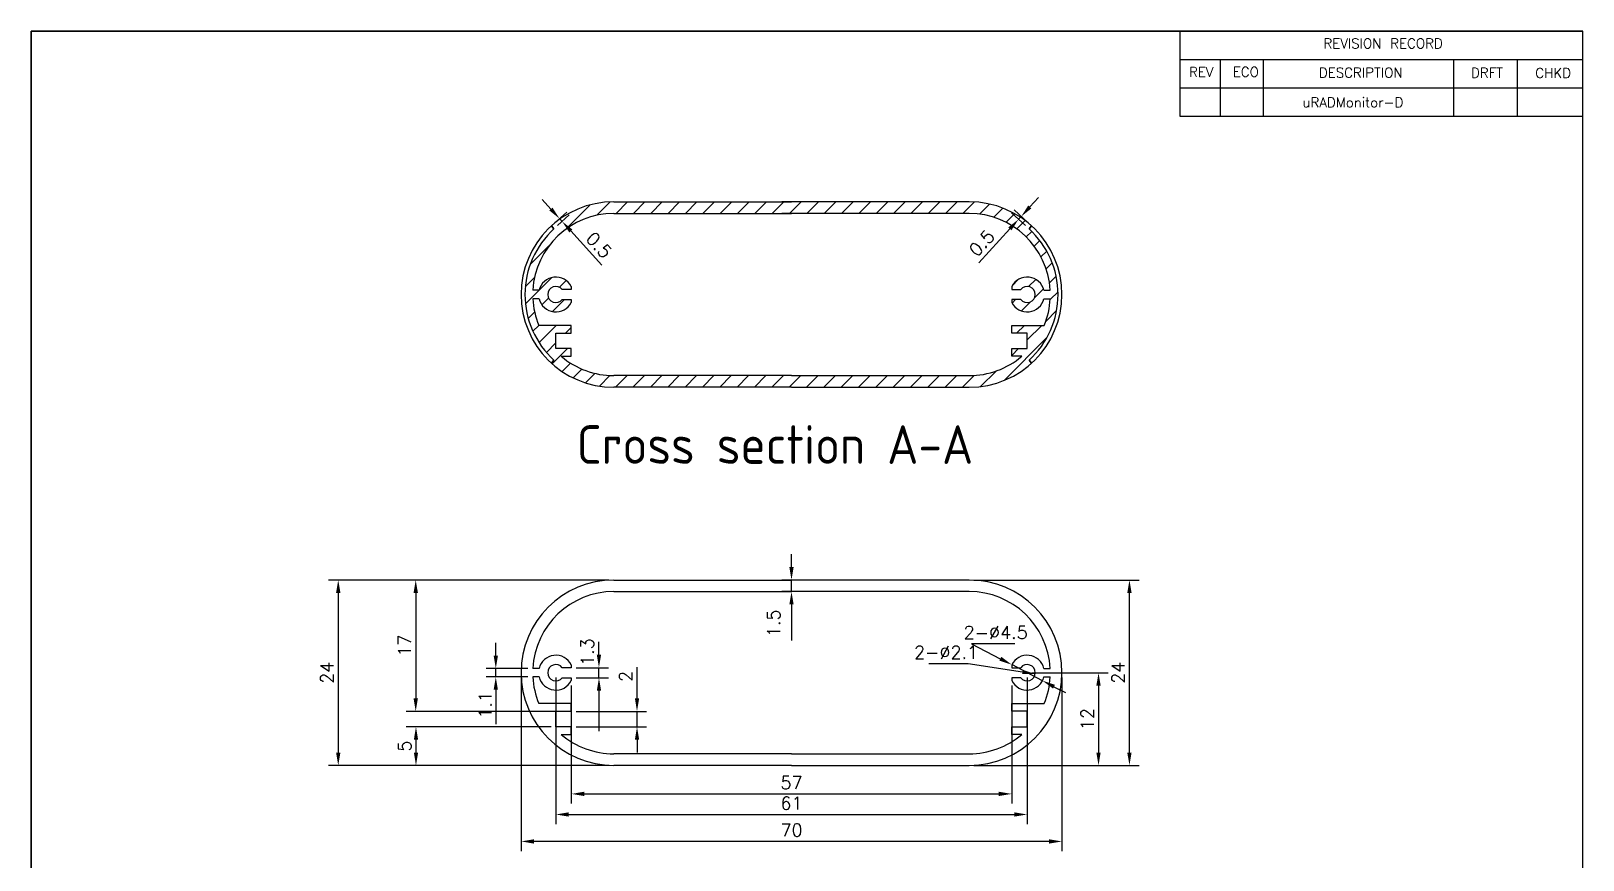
# Model space of a CAD drawing. Header units: millimetres. Extents: x 207 to 635, y 135 to 813.
# Drawn here: x 206.5 to 407.4, y 705.9 to 813.2 of the extents above; entities that cross this region are included whole.
import ezdxf

# ---------------------------------------------------------------- set-up
doc = ezdxf.new("R2010")
doc.units = ezdxf.units.MM
for name, color, linetype, lineweight in [('Callout', 3, 'Continuous', 0), ('CAXA0', 7, 'Continuous', 70), ('Draw', 7, 'Continuous', 35)]:
    doc.layers.add(name, color=color, linetype=linetype, lineweight=lineweight)
doc.styles.add('ADESK2', font='romans')
doc.styles.get("Standard").update_dxf_attribs({"font": 'txt.shx'})
doc.styles.add('字母与数字', font='isocp.shx', dxfattribs={"height": 0.96, "bigfont": '@extfont2.shx'})
doc.dimstyles.new('ISO-25', dxfattribs={"dimtxt": 2.5, "dimasz": 2, "dimexe": 1.25, "dimexo": 0.625, "dimtad": 1, "dimdsep": 46, "dimtxsty": 'Standard', "dimcen": 2.5, "dimclrt": 256, "dimadec": 0, "dimazin": 0, "dimtfac": 1, "dimtmove": 0, "dimatfit": 3, "dimfxl": 1, "dimarcsym": 0})

# ---------------------------------------------------------------- blocks, each defined once
blk = doc.blocks.new('*D18')
at = {"layer": 'Callout', "color": 0, "lineweight": -2, "transparency": 16777216}
for p, q in [((336.08, 730.17), (345.95, 730.17)), ((344.7, 728.51), (344.7, 719.84)), ((328.58, 718.17), (345.95, 718.17))]:
    blk.add_line(p, q, dxfattribs=at)
at = {"layer": 'Callout', "color": 0, "lineweight": 35, "transparency": 16777216}
for points in [[(344.42, 728.51), (344.97, 728.51), (344.7, 730.17)], [(344.42, 719.84), (344.97, 719.84), (344.7, 718.17)]]:
    blk.add_solid(points, dxfattribs=at)
at = {"layer": 'Defpoints', "color": 0, "lineweight": 35, "transparency": 16777216}
for p in [(335.46, 730.17), (327.96, 718.17), (344.7, 718.17)]:
    blk.add_point(p, dxfattribs=at)
at = {"layer": 'Callout', "lineweight": 25, "transparency": 16777216, "insert": (343.24, 724.17), "char_height": 1.667, "attachment_point": 5, "rotation": 90}
blk.add_mtext('12', dxfattribs=at)
blk = doc.blocks.new('*D19')
at = {"layer": 'Callout', "color": 0, "lineweight": -2, "transparency": 16777216}
for p, q in [((269.96, 729.55), (269.96, 707.08)), ((339.96, 729.55), (339.96, 707.08)), ((338.29, 708.33), (271.63, 708.33))]:
    blk.add_line(p, q, dxfattribs=at)
at = {"layer": 'Callout', "color": 0, "lineweight": 35, "transparency": 16777216}
for points in [[(271.63, 708.61), (271.63, 708.05), (269.96, 708.33)], [(338.29, 708.61), (338.29, 708.05), (339.96, 708.33)]]:
    blk.add_solid(points, dxfattribs=at)
at = {"layer": 'Defpoints', "color": 0, "lineweight": 35, "transparency": 16777216}
for p in [(269.96, 730.17), (339.96, 730.17), (269.96, 708.33)]:
    blk.add_point(p, dxfattribs=at)
at = {"layer": 'Callout', "lineweight": 25, "transparency": 16777216, "insert": (304.96, 709.79), "char_height": 1.667, "attachment_point": 5}
blk.add_mtext('70', dxfattribs=at)
blk = doc.blocks.new('*D20')
at = {"layer": 'Callout', "color": 0, "lineweight": -2, "transparency": 16777216}
for p, q in [((274.46, 729.55), (274.46, 710.57)), ((335.46, 729.55), (335.46, 710.57)), ((276.13, 711.82), (333.79, 711.82))]:
    blk.add_line(p, q, dxfattribs=at)
at = {"layer": 'Callout', "color": 0, "lineweight": 35, "transparency": 16777216}
for points in [[(276.13, 712.1), (276.13, 711.54), (274.46, 711.82)], [(333.79, 712.1), (333.79, 711.54), (335.46, 711.82)]]:
    blk.add_solid(points, dxfattribs=at)
at = {"layer": 'Defpoints', "color": 0, "lineweight": 35, "transparency": 16777216}
for p in [(274.46, 730.17), (335.46, 730.17), (335.46, 711.82)]:
    blk.add_point(p, dxfattribs=at)
at = {"layer": 'Callout', "lineweight": 25, "transparency": 16777216, "insert": (304.96, 713.28), "char_height": 1.667, "attachment_point": 5}
blk.add_mtext('61', dxfattribs=at)
blk = doc.blocks.new('*D21')
at = {"layer": 'Callout', "color": 0, "lineweight": -2, "transparency": 16777216}
for p, q in [((276.46, 728.52), (276.46, 713.23)), ((333.46, 728.52), (333.46, 713.23)), ((278.13, 714.48), (331.79, 714.48))]:
    blk.add_line(p, q, dxfattribs=at)
at = {"layer": 'Callout', "color": 0, "lineweight": 35, "transparency": 16777216}
for points in [[(278.13, 714.76), (278.13, 714.21), (276.46, 714.48)], [(331.79, 714.76), (331.79, 714.21), (333.46, 714.48)]]:
    blk.add_solid(points, dxfattribs=at)
at = {"layer": 'Defpoints', "color": 0, "lineweight": 35, "transparency": 16777216}
for p in [(276.46, 729.14), (333.46, 729.14), (333.46, 714.48)]:
    blk.add_point(p, dxfattribs=at)
at = {"layer": 'Callout', "lineweight": 25, "transparency": 16777216, "insert": (304.96, 715.94), "char_height": 1.667, "attachment_point": 5}
blk.add_mtext('57', dxfattribs=at)
blk = doc.blocks.new('*D22')
at = {"layer": 'Callout', "color": 0, "lineweight": -2, "transparency": 16777216}
for p, q in [((328.58, 742.17), (349.95, 742.17)), ((348.7, 719.84), (348.7, 740.51)), ((329.21, 718.17), (349.95, 718.17))]:
    blk.add_line(p, q, dxfattribs=at)
at = {"layer": 'Callout', "color": 0, "lineweight": 35, "transparency": 16777216}
for points in [[(348.42, 740.51), (348.98, 740.51), (348.7, 742.17)], [(348.42, 719.84), (348.98, 719.84), (348.7, 718.17)]]:
    blk.add_solid(points, dxfattribs=at)
at = {"layer": 'Defpoints', "color": 0, "lineweight": 35, "transparency": 16777216}
for p in [(327.96, 742.17), (348.7, 742.17), (328.58, 718.17)]:
    blk.add_point(p, dxfattribs=at)
at = {"layer": 'Callout', "lineweight": 25, "transparency": 16777216, "insert": (347.24, 730.17), "char_height": 1.667, "attachment_point": 5, "rotation": 90}
blk.add_mtext('24', dxfattribs=at)
blk = doc.blocks.new('*D36')
at = {"layer": 'Callout', "color": 0, "lineweight": -2, "transparency": 16777216}
for p, q in [((284.96, 726.84), (284.96, 730.87)), ((277.08, 725.17), (286.21, 725.17)), ((284.96, 723.17), (284.96, 725.17)), ((277.08, 723.17), (286.21, 723.17)), ((284.96, 721.51), (284.96, 719.84))]:
    blk.add_line(p, q, dxfattribs=at)
at = {"layer": 'Callout', "color": 0, "lineweight": 35, "transparency": 16777216}
for points in [[(284.69, 726.84), (285.24, 726.84), (284.96, 725.17)], [(284.69, 721.51), (285.24, 721.51), (284.96, 723.17)]]:
    blk.add_solid(points, dxfattribs=at)
at = {"layer": 'Defpoints', "color": 0, "lineweight": 35, "transparency": 16777216}
for p in [(276.46, 725.17), (284.96, 725.17), (276.46, 723.17)]:
    blk.add_point(p, dxfattribs=at)
at = {"layer": 'Callout', "lineweight": 35, "transparency": 16777216, "insert": (283.51, 729.69), "char_height": 1.67, "attachment_point": 5, "rotation": 90}
blk.add_mtext('2', dxfattribs=at)
blk = doc.blocks.new('*D42')
at = {"layer": 'Callout', "color": 0, "lineweight": -2, "transparency": 16777216}
for p, q in [((273.83, 723.17), (255.1, 723.17)), ((256.35, 721.51), (256.35, 719.84)), ((281.33, 718.17), (255.1, 718.17))]:
    blk.add_line(p, q, dxfattribs=at)
at = {"layer": 'Callout', "color": 0, "lineweight": 35, "transparency": 16777216}
for points in [[(256.08, 721.51), (256.63, 721.51), (256.35, 723.17)], [(256.08, 719.84), (256.63, 719.84), (256.35, 718.17)]]:
    blk.add_solid(points, dxfattribs=at)
at = {"layer": 'Defpoints', "color": 0, "lineweight": 35, "transparency": 16777216}
for p in [(274.46, 723.17), (256.35, 718.17), (281.96, 718.17)]:
    blk.add_point(p, dxfattribs=at)
at = {"layer": 'Callout', "lineweight": 35, "transparency": 16777216, "insert": (254.9, 720.67), "char_height": 1.67, "attachment_point": 5, "rotation": 90}
blk.add_mtext('5', dxfattribs=at)
blk = doc.blocks.new('*D57')
at = {"layer": 'Callout', "color": 0, "lineweight": -2, "transparency": 16777216}
for p, q in [((281.33, 742.17), (255.07, 742.17)), ((256.32, 740.51), (256.32, 726.84)), ((276.46, 725.17), (255.07, 725.17))]:
    blk.add_line(p, q, dxfattribs=at)
at = {"layer": 'Callout', "color": 0, "lineweight": 35, "transparency": 16777216}
for points in [[(256.04, 740.51), (256.6, 740.51), (256.32, 742.17)], [(256.04, 726.84), (256.6, 726.84), (256.32, 725.17)]]:
    blk.add_solid(points, dxfattribs=at)
at = {"layer": 'Defpoints', "color": 0, "lineweight": 35, "transparency": 16777216}
for p in [(281.96, 742.17), (256.32, 725.17), (277.08, 725.17)]:
    blk.add_point(p, dxfattribs=at)
at = {"layer": 'Callout', "lineweight": 35, "transparency": 16777216, "insert": (254.86, 733.67), "char_height": 1.667, "attachment_point": 5, "rotation": 90}
blk.add_mtext('17', dxfattribs=at)
blk = doc.blocks.new('*D159')
at = {"layer": 'Callout', "color": 0, "lineweight": -2, "transparency": 16777216}
for p, q in [((281.33, 742.17), (245.04, 742.17)), ((246.29, 740.51), (246.29, 719.84)), ((281.33, 718.17), (245.04, 718.17))]:
    blk.add_line(p, q, dxfattribs=at)
at = {"layer": 'Callout', "color": 0, "lineweight": 35, "transparency": 16777216}
for points in [[(246.01, 740.51), (246.57, 740.51), (246.29, 742.17)], [(246.01, 719.84), (246.57, 719.84), (246.29, 718.17)]]:
    blk.add_solid(points, dxfattribs=at)
at = {"layer": 'Defpoints', "color": 0, "lineweight": 35, "transparency": 16777216}
for p in [(281.96, 742.17), (246.29, 718.17), (281.96, 718.17)]:
    blk.add_point(p, dxfattribs=at)
at = {"layer": 'Callout', "lineweight": 35, "transparency": 16777216, "insert": (244.83, 730.17), "char_height": 1.667, "attachment_point": 5, "rotation": 90}
blk.add_mtext('24', dxfattribs=at)
blk = doc.blocks.new('*D162')
at = {"layer": 'Callout', "color": 0, "lineweight": -2, "transparency": 16777216}
for p, q in [((273.81, 790.19), (272.69, 791.43)), ((274.34, 788.42), (275.86, 789.8)), ((274.68, 788.05), (276.19, 789.43)), ((274.93, 788.96), (275.27, 788.59)), ((276.39, 787.36), (280.41, 782.95))]:
    blk.add_line(p, q, dxfattribs=at)
at = {"layer": 'Callout', "color": 0, "lineweight": 35, "transparency": 16777216}
for points in [[(274.02, 790.38), (273.61, 790.01), (274.93, 788.96)], [(276.6, 787.55), (276.19, 787.17), (275.27, 788.59)]]:
    blk.add_solid(points, dxfattribs=at)
at = {"layer": 'Defpoints', "color": 0, "lineweight": 35, "transparency": 16777216}
for p in [(273.88, 788), (274.21, 787.63), (275.27, 788.59)]:
    blk.add_point(p, dxfattribs=at)
at = {"layer": 'Callout', "lineweight": 35, "transparency": 16777216, "insert": (280.04, 785.52), "char_height": 1.667, "attachment_point": 5, "rotation": 312.3317}
blk.add_mtext('0.5', dxfattribs=at)
blk = doc.blocks.new('*D163')
at = {"layer": 'Callout', "color": 0, "lineweight": -2, "transparency": 16777216}
for p, q in [((335.81, 790.47), (336.93, 791.7)), ((335.24, 788.05), (333.42, 789.71)), ((335.58, 788.42), (333.76, 790.08)), ((333.23, 787.63), (329.2, 783.22)), ((334.69, 789.23), (334.35, 788.87))]:
    blk.add_line(p, q, dxfattribs=at)
at = {"layer": 'Callout', "color": 0, "lineweight": 35, "transparency": 16777216}
for points in [[(335.6, 790.65), (336.01, 790.28), (334.69, 789.23)], [(333.02, 787.82), (333.43, 787.45), (334.35, 788.87)]]:
    blk.add_solid(points, dxfattribs=at)
at = {"layer": 'Defpoints', "color": 0, "lineweight": 35, "transparency": 16777216}
for p in [(334.35, 788.87), (335.7, 787.63), (336.04, 788)]:
    blk.add_point(p, dxfattribs=at)
at = {"layer": 'Callout', "lineweight": 35, "transparency": 16777216, "insert": (329.58, 785.79), "char_height": 1.667, "attachment_point": 5, "rotation": 47.6683}
blk.add_mtext('0.5', dxfattribs=at)

msp = doc.modelspace()

# ---------------------------------------------------------------- hatches: boundary and pattern name
at = {"layer": 'Callout', "lineweight": 35}
h = msp.add_hatch(dxfattribs=at)
h.set_pattern_fill('ANSI31', color=2, scale=0.5)
h.paths.add_polyline_path([(327.959, 791.13), (304.959, 791.13), (303.709, 791.13), (281.959, 791.13, 0.1868365), (273.878, 788.001), (274.214, 787.631, 0.4417645), (274.214, 770.628), (273.878, 770.259, 0.1868365), (281.959, 767.13), (304.959, 767.13), (327.959, 767.13, 0.1868365), (336.04, 770.259), (335.703, 770.628, 0.4417645), (335.703, 787.631), (336.04, 788.001, 0.1868365)])
h.paths.add_polyline_path([(304.959, 789.63), (327.334, 789.63), (327.959, 789.63, -0.3989465), (338.444, 779.68), (337.64, 779.68, 0.6910455), (333.459, 780.16), (333.459, 779.78), (334.634, 779.78, -2.8840325), (334.634, 778.48), (333.459, 778.48), (333.459, 778.099, 0.6910455), (337.64, 778.58), (338.444, 778.58, -0.0848077), (337.667, 775.13), (333.459, 775.13), (333.459, 774.13), (335.459, 774.13), (335.459, 772.13), (333.459, 772.13), (333.459, 771.13), (334.759, 771.13, -0.1779812), (327.959, 768.63), (304.959, 768.63), (281.959, 768.63, -0.1779812), (275.158, 771.13), (276.459, 771.13), (276.459, 772.13), (274.459, 772.13), (274.459, 774.13), (276.459, 774.13), (276.459, 775.13), (272.25, 775.13, -0.0848077), (271.473, 778.58), (272.277, 778.58, 0.6910455), (276.459, 778.099), (276.459, 778.48), (275.283, 778.48, -2.8840325), (275.283, 779.78), (276.459, 779.78), (276.459, 780.16, 0.6910455), (272.277, 779.68), (271.473, 779.68, -0.3989465), (281.959, 789.63)], flags=16)

# ---------------------------------------------------------------- linework, layer by layer
at = {"layer": 'Callout', "color": 0, "lineweight": 35}
for p, q in [((274.214, 787.631), (273.878, 788.001)), ((335.703, 787.631), (336.04, 788.001)), ((274.214, 770.628), (273.878, 770.259)), ((335.703, 770.628), (336.04, 770.259))]:
    msp.add_line(p, q, dxfattribs=at)
at = {"layer": 'Callout', "lineweight": 25}
for p, q in [((304.959, 743.84), (304.959, 745.507)), ((304.959, 740.673), (304.959, 742.173)), ((304.959, 739.006), (304.959, 734.327)), ((280.037, 732.49), (280.037, 734.157)), ((333.883, 733.925), (328.258, 733.925)), ((328.258, 733.925), (331.985, 731.983)), ((322.739, 731.348), (327.808, 731.348)), ((327.808, 731.348), (334.849, 730.267)), ((337.454, 729.133), (333.463, 731.213)), ((270.848, 730.723), (265.432, 730.723)), ((270.848, 729.623), (265.432, 729.623)), ((277.084, 730.823), (281.287, 730.823)), ((277.084, 729.523), (281.287, 729.523)), ((280.037, 729.523), (280.037, 730.823)), ((280.037, 727.856), (280.037, 722.624)), ((338.932, 728.363), (340.41, 727.593))]:
    msp.add_line(p, q, dxfattribs=at)
for points in [[(304.681, 743.84), (305.236, 743.84), (304.959, 742.173)], [(304.681, 739.006), (305.236, 739.006), (304.959, 740.673)], [(266.404, 732.39), (266.96, 732.39), (266.682, 730.723)], [(279.759, 732.49), (280.315, 732.49), (280.037, 730.823)], [(266.404, 727.956), (266.96, 727.956), (266.682, 729.623)], [(279.759, 727.856), (280.315, 727.856), (280.037, 729.523)], [(334.891, 730.541), (334.807, 729.992), (336.497, 730.014)], [(339.061, 728.61), (338.804, 728.117), (337.454, 729.133)]]:
    msp.add_solid(points, dxfattribs=at)
at = {"layer": 'CAXA0', "lineweight": 35}
for p in [(407.403, 813.24), (206.526, 530.546)]:
    msp.add_line(p, (206.526, 813.24), dxfattribs=at)
at = {"layer": 'CAXA0', "color": 0, "lineweight": 25}
for p, q in [((355.241, 813.24), (355.241, 802.218)), ((407.403, 530.546), (407.403, 813.24)), ((355.241, 809.566), (407.403, 809.566)), ((360.475, 802.218), (360.475, 809.566)), ((366.059, 802.218), (366.059, 809.566)), ((390.68, 802.218), (390.68, 809.566)), ((398.932, 802.218), (398.932, 809.566)), ((355.241, 805.892), (407.403, 805.892)), ((355.241, 802.218), (407.403, 802.218)), ((276.459, 780.16), (276.459, 779.78)), ((333.459, 780.16), (333.459, 779.78)), ((276.459, 778.48), (276.459, 778.099)), ((333.459, 778.48), (333.459, 778.099))]:
    msp.add_line(p, q, dxfattribs=at)
at = {"layer": 'CAXA0', "lineweight": 25}
for p, q in [((276.459, 731.204), (276.459, 730.823)), ((333.459, 731.204), (333.459, 730.823)), ((276.459, 729.523), (276.459, 729.142)), ((333.459, 729.523), (333.459, 729.142))]:
    msp.add_line(p, q, dxfattribs=at)
at = {"layer": 'Draw', "color": 0, "lineweight": 25}
for p, q in [((281.959, 791.13), (304.959, 791.13)), ((281.959, 789.63), (304.959, 789.63)), ((327.334, 791.13), (303.709, 791.13)), ((327.334, 789.63), (303.709, 789.63)), ((327.959, 791.13), (304.959, 791.13)), ((327.959, 789.63), (304.959, 789.63)), ((272.277, 779.68), (271.473, 779.68)), ((276.459, 779.78), (275.283, 779.78)), ((333.459, 779.78), (334.634, 779.78)), ((337.64, 779.68), (338.444, 779.68)), ((272.277, 778.58), (271.473, 778.58)), ((275.283, 778.48), (276.459, 778.48)), ((334.634, 778.48), (333.459, 778.48)), ((337.64, 778.58), (338.444, 778.58)), ((276.459, 775.13), (272.25, 775.13)), ((274.459, 772.13), (274.459, 774.13)), ((274.459, 774.13), (276.459, 774.13)), ((276.459, 774.13), (276.459, 775.13)), ((333.459, 774.13), (333.459, 775.13)), ((333.459, 775.13), (337.667, 775.13)), ((335.459, 774.13), (333.459, 774.13)), ((335.459, 772.13), (335.459, 774.13)), ((276.459, 772.13), (274.459, 772.13)), ((276.459, 771.13), (276.459, 772.13)), ((333.459, 771.13), (333.459, 772.13)), ((333.459, 772.13), (335.459, 772.13)), ((275.158, 771.13), (276.459, 771.13)), ((334.759, 771.13), (333.459, 771.13)), ((304.959, 768.63), (281.959, 768.63)), ((304.959, 768.63), (327.959, 768.63)), ((304.959, 767.13), (281.959, 767.13)), ((304.959, 767.13), (327.959, 767.13))]:
    msp.add_line(p, q, dxfattribs=at)
at = {"layer": 'Draw', "lineweight": 25}
for p, q in [((281.959, 742.173), (304.959, 742.173)), ((327.334, 742.173), (303.709, 742.173)), ((327.959, 742.173), (304.959, 742.173)), ((281.959, 740.673), (304.959, 740.673)), ((327.334, 740.673), (303.709, 740.673)), ((327.959, 740.673), (304.959, 740.673)), ((266.682, 732.39), (266.682, 734.057)), ((266.682, 729.623), (266.682, 730.723)), ((272.277, 730.723), (271.473, 730.723)), ((272.277, 729.623), (271.473, 729.623)), ((276.459, 730.823), (275.283, 730.823)), ((275.283, 729.523), (276.459, 729.523)), ((333.459, 730.823), (334.634, 730.823)), ((334.634, 729.523), (333.459, 729.523)), ((337.64, 730.723), (338.444, 730.723)), ((337.64, 729.623), (338.444, 729.623)), ((266.682, 727.956), (266.682, 723.502)), ((276.459, 726.173), (272.25, 726.173)), ((274.459, 723.173), (274.459, 725.173)), ((274.459, 725.173), (276.459, 725.173)), ((276.459, 725.173), (276.459, 726.173)), ((333.459, 725.173), (333.459, 726.173)), ((333.459, 726.173), (337.667, 726.173)), ((335.459, 725.173), (333.459, 725.173)), ((335.459, 723.173), (335.459, 725.173)), ((276.459, 723.173), (274.459, 723.173)), ((276.459, 722.173), (276.459, 723.173)), ((333.459, 722.173), (333.459, 723.173)), ((333.459, 723.173), (335.459, 723.173)), ((275.158, 722.173), (276.459, 722.173)), ((334.759, 722.173), (333.459, 722.173)), ((304.959, 719.673), (281.959, 719.673)), ((304.959, 719.673), (327.959, 719.673)), ((304.959, 718.173), (281.959, 718.173)), ((304.959, 718.173), (327.959, 718.173))]:
    msp.add_line(p, q, dxfattribs=at)
at = {"layer": 'Draw', "color": 0, "lineweight": 25}
for centre, radius, start, end in [((281.959, 779.13), 12, 90, 270), ((281.959, 779.13), 10.5, 90, 176.99742), ((327.959, 779.13), 12, 270, 90), ((327.959, 779.13), 10.5, 3.00258, 90), ((281.959, 779.13), 11.5, 132.33172, 227.66828), ((327.959, 779.13), 11.5, 312.33172, 47.66828), ((274.459, 779.13), 2.25, 27.26604, 165.851), ((274.459, 779.13), 1.05, 38.24662, 321.75338), ((335.459, 779.13), 2.25, 14.149, 152.73396), ((335.459, 779.13), 1.05, 218.24662, 141.75338), ((281.959, 779.13), 10.5, 183.00258, 202.39269), ((274.459, 779.13), 2.25, 194.149, 332.73396), ((335.459, 779.13), 2.25, 207.26604, 345.851), ((327.959, 779.13), 10.5, 337.60731, 356.99742), ((281.959, 779.13), 10.5, 229.63241, 270), ((327.959, 779.13), 10.5, 270, 310.36759)]:
    msp.add_arc(centre, radius, start, end, dxfattribs=at)
at = {"layer": 'Draw', "lineweight": 25}
for centre, radius, start, end in [((281.959, 730.173), 12, 90, 270), ((327.959, 730.173), 12, 270, 90), ((281.959, 730.173), 10.5, 90, 176.99742), ((327.959, 730.173), 10.5, 3.00258, 90), ((274.459, 730.173), 2.25, 27.26604, 165.851), ((274.459, 730.173), 1.05, 38.24662, 321.75338), ((335.459, 730.173), 2.25, 14.149, 152.73396), ((335.459, 730.173), 1.05, 218.24662, 141.75338), ((281.959, 730.173), 10.5, 183.00258, 202.39269), ((274.459, 730.173), 2.25, 194.149, 332.73396), ((335.459, 730.173), 2.25, 207.26604, 345.851), ((327.959, 730.173), 10.5, 337.60731, 356.99742), ((281.959, 730.173), 10.5, 229.63241, 270), ((327.959, 730.173), 10.5, 270, 310.36759)]:
    msp.add_arc(centre, radius, start, end, dxfattribs=at)
msp.add_solid([(332.114, 732.229), (331.857, 731.737), (333.463, 731.213)], dxfattribs=at)

# ---------------------------------------------------------------- texts
at = {"layer": 'Callout', "color": 2, "lineweight": 35, "insert": (277.158, 762.207), "char_height": 5, "attachment_point": 1, "style": '字母与数字'}
msp.add_mtext_dynamic_manual_height_columns('Cross section A-A', width=54.45005, gutter_width=4.8, heights=[0], dxfattribs=at)
at = {"layer": 'Callout', "lineweight": 25, "char_height": 1.6667, "attachment_point": 5, "rotation": 90}
for s, insert in [('1.5', (302.66, 736.571)), ('1.3', (278.532, 732.839)), ('1.1', (265.302, 726.008))]:
    msp.add_mtext(s, dxfattribs=dict(at, insert=insert))
at = {"layer": 'Callout', "lineweight": 25, "char_height": 1.6667, "attachment_point": 5}
for s, insert in [('2-∅4.5', (331.383, 735.383)), ('2-∅2.1', (324.962, 732.806))]:
    msp.add_mtext(s, dxfattribs=dict(at, insert=insert))
at = {"layer": 'CAXA0', "color": 0, "lineweight": 25}
for s, height, p in [('REVISION RECORD', 1.26998, (373.815, 810.993)), ('ECO', 1.27, (362.086, 807.317)), ('DRFT', 1.27, (392.911, 807.201)), ('CHKD', 1.27, (401.231, 807.18))]:
    msp.add_text(s, height=height, dxfattribs=at).set_placement(p)
at = {"layer": 'CAXA0', "color": 0, "lineweight": 25, "style": 'ADESK2'}
for s, height, p in [('REV', 1.27, (356.416, 807.293)), ('DESCRIPTION', 1.26998, (373.226, 807.219)), ('uRADMonitor-D', 1.26998, (371.097, 803.367))]:
    msp.add_text(s, height=height, dxfattribs=at).set_placement(p)

# ---------------------------------------------------------------- dimensions: what is measured, and where the dimension line sits
at = {"layer": 'Callout', "lineweight": 35}
for p1, p2, distance, picture, middle in [((336.04, 788.001), (335.703, 787.631), -1.832, '*D163', (329.577, 785.791)), ((273.878, 788.001), (274.214, 787.631), 1.428, '*D162', (280.042, 785.519))]:
    dim = msp.add_aligned_dim(p1=p1, p2=p2, distance=distance, dimstyle='ISO-25', override={"dimtxt": 1.6667, "dimasz": 1.6667, "dimgap": 0.6245}, dxfattribs=at)
    dim.commit()
    dim.dimension.update_dxf_attribs({"geometry": picture, "text_midpoint": middle})
for base, p1, p2, angle, picture, middle in [((246.288, 718.173), (281.959, 742.173), (281.959, 718.173), 90, '*D159', (244.831, 730.173)), ((256.322, 725.173), (281.959, 742.173), (277.084, 725.173), 90, '*D57', (254.864, 733.673)), ((284.964, 725.173), (276.459, 723.173), (276.459, 725.173), 270, '*D36', (283.506, 729.687)), ((256.353, 718.173), (274.459, 723.173), (281.959, 718.173), 270, '*D42', (254.895, 720.673))]:
    dim = msp.add_linear_dim(base=base, p1=p1, p2=p2, angle=angle, dimstyle='ISO-25', override={"dimtxt": 1.6667, "dimasz": 1.6667, "dimgap": 0.6245}, dxfattribs=at)
    dim.commit()
    dim.dimension.update_dxf_attribs({"geometry": picture, "text_midpoint": middle})
at = {"layer": 'Callout', "lineweight": 25}
for base, p1, p2, picture, middle in [((348.699, 742.173), (328.584, 718.173), (327.959, 742.173), '*D22', (347.241, 730.173)), ((344.695, 718.173), (335.459, 730.173), (327.959, 718.173), '*D18', (343.237, 724.173))]:
    dim = msp.add_linear_dim(base=base, p1=p1, p2=p2, angle=90, dimstyle='ISO-25', override={"dimtxt": 1.6667, "dimasz": 1.6667, "dimgap": 0.6245}, dxfattribs=at)
    dim.commit()
    dim.dimension.update_dxf_attribs({"geometry": picture, "text_midpoint": middle})
for base, p1, p2, picture, middle in [((269.959, 708.33), (339.959, 730.173), (269.959, 730.173), '*D19', (304.959, 709.788)), ((335.459, 711.818), (274.459, 730.173), (335.459, 730.173), '*D20', (304.959, 713.276)), ((333.459, 714.485), (276.459, 729.142), (333.459, 729.142), '*D21', (304.959, 715.942))]:
    dim = msp.add_linear_dim(base=base, p1=p1, p2=p2, dimstyle='ISO-25', override={"dimtxt": 1.6667, "dimasz": 1.6667, "dimgap": 0.6245}, dxfattribs=at)
    dim.commit()
    dim.dimension.update_dxf_attribs({"geometry": picture, "text_midpoint": middle})

doc.saveas('drawing.dxf')
